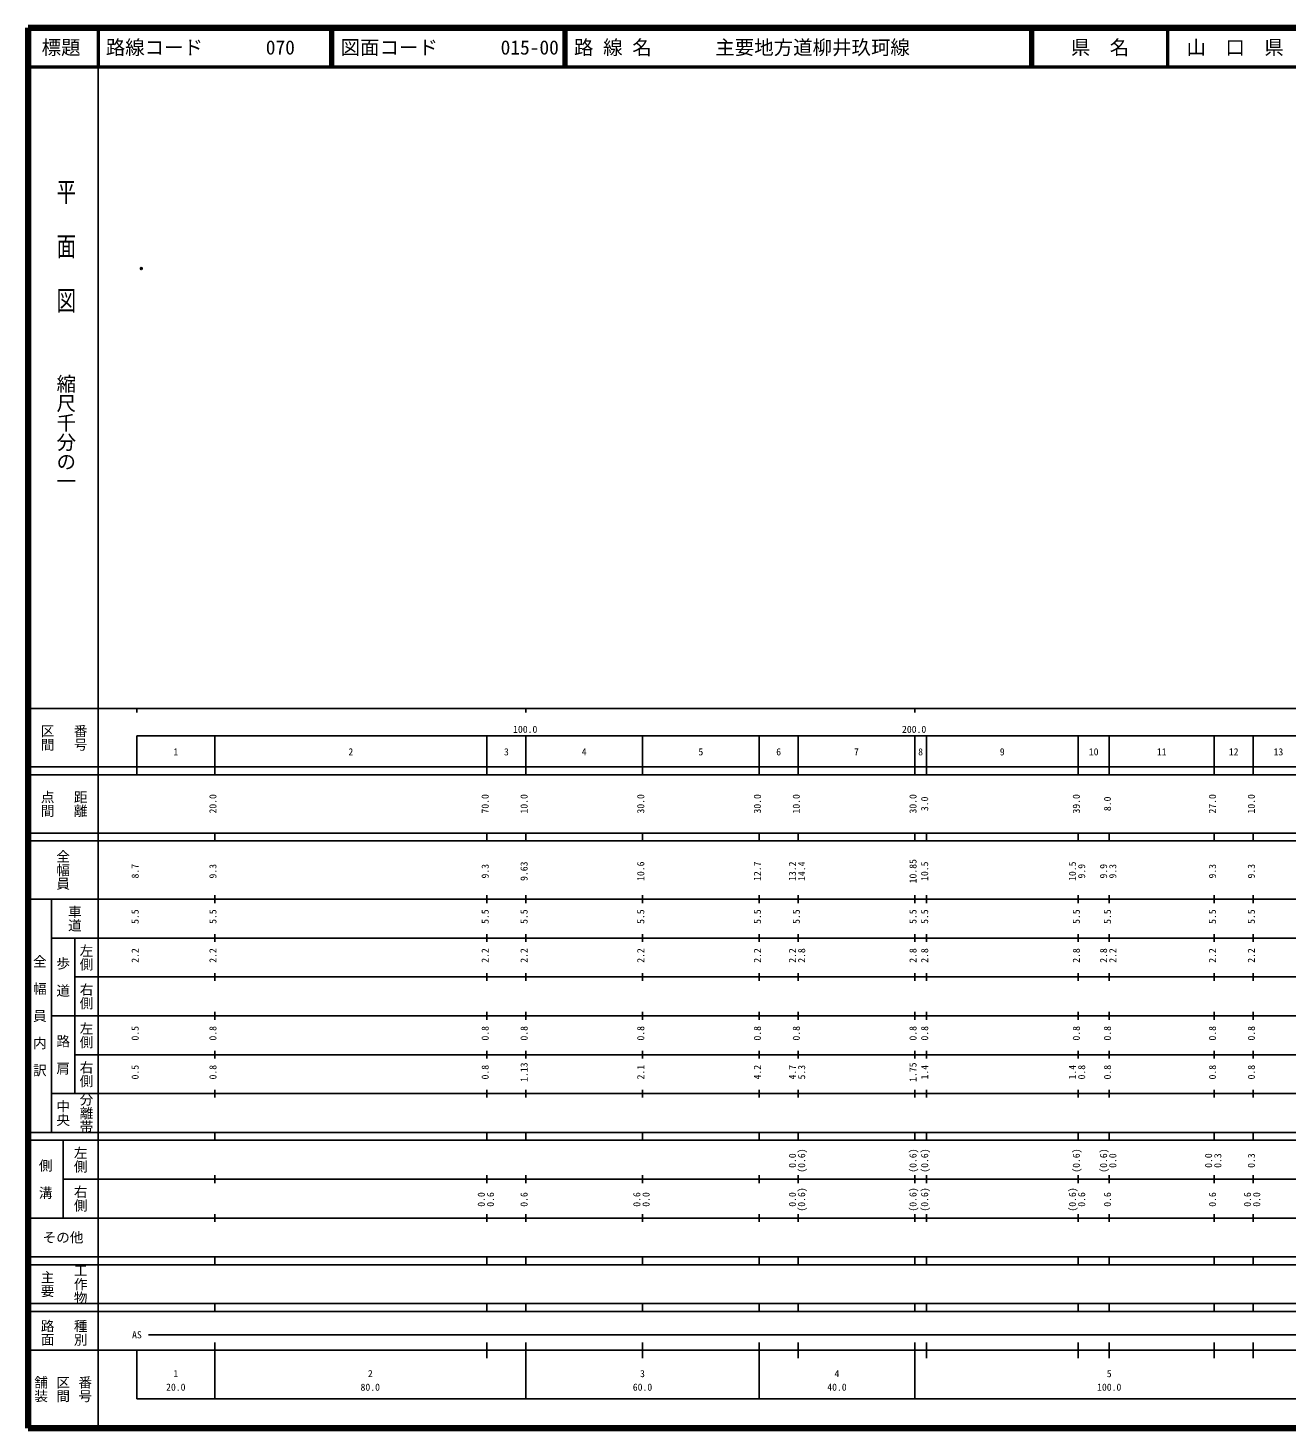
# Model space of a CAD drawing. Units: millimetres on the paper. Extents: x 40 to 680, y 20 to 380.
# Drawn here: x 40 to 363.7, y 20 to 380 of the extents above; entities that cross this region are included whole.
import ezdxf
from ezdxf.enums import TextEntityAlignment as Align

# ---------------------------------------------------------------- set-up
doc = ezdxf.new("R2010")
doc.units = ezdxf.units.MM
doc.header["$PDMODE"] = 32
doc.header["$PDSIZE"] = 0.5
doc.layers.add('M-OTRS', color=6, linetype='Continuous')
doc.layers.add('M-TTL-TXT', color=7, linetype='Continuous')
for name, color, linetype, lineweight in [('M-TTL', 2, 'Continuous', 140), ('M-TTL-BAND', 7, 'Continuous', 25), ('M-TTL-LINE', 7, 'Continuous', 50)]:
    doc.layers.add(name, color=color, linetype=linetype, lineweight=lineweight)
doc.styles.add('@ＭＳ ゴシック', font='')
doc.styles.add('ＭＳ ゴシック', font='')
doc.styles.get('@ＭＳ ゴシック').set_extended_font_data('@MS Gothic')
doc.styles.get('ＭＳ ゴシック').set_extended_font_data('MS Gothic')

msp = doc.modelspace()

# ---------------------------------------------------------------- linework, layer by layer
at = {"layer": 'M-OTRS'}
msp.add_point((69.136, 318.147), dxfattribs=at)
at = {"layer": 'M-TTL'}
for p, q in [((40, 380), (40, 20)), ((680, 380), (40, 380)), ((40, 20), (680, 20))]:
    msp.add_line(p, q, dxfattribs=at)
at = {"layer": 'M-TTL-BAND'}
for p, q in [((58, 370), (58, 20)), ((40, 205), (579, 205)), ((68, 205), (68, 204)), ((168, 205), (168, 204)), ((268, 205), (268, 204)), ((68, 198), (579, 198)), ((68, 198), (68, 188)), ((88, 188), (88, 198)), ((158, 188), (158, 198)), ((168, 188), (168, 198)), ((198, 188), (198, 198)), ((228, 188), (228, 198)), ((238, 188), (238, 198)), ((268, 188), (268, 198)), ((271, 188), (271, 198)), ((310, 188), (310, 198)), ((318, 188), (318, 198)), ((345, 188), (345, 198)), ((355, 188), (355, 198)), ((40, 190), (579, 190)), ((40, 188), (579, 188)), ((40, 173), (579, 173)), ((88, 171), (88, 173)), ((158, 171), (158, 173)), ((168, 171), (168, 173)), ((198, 171), (198, 173)), ((228, 171), (228, 173)), ((238, 171), (238, 173)), ((268, 171), (268, 173)), ((271, 171), (271, 173)), ((310, 171), (310, 173)), ((318, 171), (318, 173)), ((345, 171), (345, 173)), ((355, 171), (355, 173)), ((40, 171), (579, 171)), ((40, 156), (579, 156)), ((46, 96), (46, 156)), ((88, 155), (88, 157)), ((158, 155), (158, 157)), ((168, 155), (168, 157)), ((198, 155), (198, 157)), ((228, 155), (228, 157)), ((238, 155), (238, 157)), ((268, 155), (268, 157)), ((271, 155), (271, 157)), ((310, 155), (310, 157)), ((318, 155), (318, 157)), ((345, 155), (345, 157)), ((355, 155), (355, 157)), ((46, 146), (579, 146)), ((52, 146), (52, 106)), ((88, 145), (88, 147)), ((158, 145), (158, 147)), ((168, 145), (168, 147)), ((198, 145), (198, 147)), ((228, 145), (228, 147)), ((238, 145), (238, 147)), ((268, 145), (268, 147)), ((271, 145), (271, 147)), ((310, 145), (310, 147)), ((318, 145), (318, 147)), ((345, 145), (345, 147)), ((355, 145), (355, 147)), ((88, 135), (88, 137)), ((158, 135), (158, 137)), ((168, 135), (168, 137)), ((198, 135), (198, 137)), ((228, 135), (228, 137)), ((238, 135), (238, 137)), ((268, 135), (268, 137)), ((271, 135), (271, 137)), ((310, 135), (310, 137)), ((318, 135), (318, 137)), ((345, 135), (345, 137)), ((355, 135), (355, 137)), ((52, 136), (579, 136)), ((46, 126), (579, 126)), ((88, 125), (88, 127)), ((158, 125), (158, 127)), ((168, 125), (168, 127)), ((198, 125), (198, 127)), ((228, 125), (228, 127)), ((238, 125), (238, 127)), ((268, 125), (268, 127)), ((271, 125), (271, 127)), ((310, 125), (310, 127)), ((318, 125), (318, 127)), ((345, 125), (345, 127)), ((355, 125), (355, 127)), ((52, 116), (579, 116)), ((88, 115), (88, 117)), ((158, 115), (158, 117)), ((168, 115), (168, 117)), ((198, 115), (198, 117)), ((228, 115), (228, 117)), ((238, 115), (238, 117)), ((268, 115), (268, 117)), ((271, 115), (271, 117)), ((310, 115), (310, 117)), ((318, 115), (318, 117)), ((345, 115), (345, 117)), ((355, 115), (355, 117)), ((46, 106), (579, 106)), ((88, 105), (88, 107)), ((158, 105), (158, 107)), ((168, 105), (168, 107)), ((198, 105), (198, 107)), ((228, 105), (228, 107)), ((238, 105), (238, 107)), ((268, 105), (268, 107)), ((271, 105), (271, 107)), ((310, 105), (310, 107)), ((318, 105), (318, 107)), ((345, 105), (345, 107)), ((355, 105), (355, 107)), ((40, 96), (579, 96)), ((40, 94), (579, 94)), ((49, 94), (49, 74)), ((88, 94), (88, 96)), ((158, 94), (158, 96)), ((168, 94), (168, 96)), ((198, 94), (198, 96)), ((228, 94), (228, 96)), ((238, 94), (238, 96)), ((268, 94), (268, 96)), ((271, 94), (271, 96)), ((310, 94), (310, 96)), ((318, 94), (318, 96)), ((345, 94), (345, 96)), ((355, 94), (355, 96)), ((49, 84), (579, 84)), ((88, 83), (88, 85)), ((158, 83), (158, 85)), ((168, 83), (168, 85)), ((198, 83), (198, 85)), ((228, 83), (228, 85)), ((238, 83), (238, 85)), ((268, 83), (268, 85)), ((271, 83), (271, 85)), ((310, 83), (310, 85)), ((318, 83), (318, 85)), ((345, 83), (345, 85)), ((355, 83), (355, 85)), ((40, 74), (579, 74)), ((88, 73), (88, 75)), ((158, 73), (158, 75)), ((168, 73), (168, 75)), ((198, 73), (198, 75)), ((228, 73), (228, 75)), ((238, 73), (238, 75)), ((268, 73), (268, 75)), ((271, 73), (271, 75)), ((310, 73), (310, 75)), ((318, 73), (318, 75)), ((345, 73), (345, 75)), ((355, 73), (355, 75)), ((40, 64), (579, 64)), ((40, 62), (579, 62)), ((88, 62), (88, 64)), ((158, 62), (158, 64)), ((168, 62), (168, 64)), ((198, 62), (198, 64)), ((228, 62), (228, 64)), ((238, 62), (238, 64)), ((268, 62), (268, 64)), ((271, 62), (271, 64)), ((310, 62), (310, 64)), ((318, 62), (318, 64)), ((345, 62), (345, 64)), ((355, 62), (355, 64)), ((40, 52), (579, 52)), ((88, 50), (88, 52)), ((158, 50), (158, 52)), ((168, 50), (168, 52)), ((198, 50), (198, 52)), ((228, 50), (228, 52)), ((238, 50), (238, 52)), ((268, 50), (268, 52)), ((271, 50), (271, 52)), ((310, 50), (310, 52)), ((318, 50), (318, 52)), ((345, 50), (345, 52)), ((355, 50), (355, 52)), ((40, 50), (579, 50)), ((71, 44), (565, 44)), ((40, 40), (579, 40)), ((68, 40), (68, 27.5)), ((88, 27.5), (88, 42)), ((158, 38), (158, 42)), ((168, 27.5), (168, 42)), ((198, 38), (198, 42)), ((228, 27.5), (228, 42)), ((238, 38), (238, 42)), ((268, 27.5), (268, 42)), ((271, 38), (271, 42)), ((310, 38), (310, 42)), ((318, 38), (318, 42)), ((345, 38), (345, 42)), ((355, 38), (355, 42)), ((68, 27.5), (579, 27.5))]:
    msp.add_line(p, q, dxfattribs=at)
at = {"layer": 'M-TTL-LINE'}
for p, q in [((58, 380), (58, 370)), ((117.75, 380), (117.75, 370)), ((118.25, 380), (118.25, 370)), ((177.75, 380), (177.75, 370)), ((178.25, 380), (178.25, 370)), ((297.75, 380), (297.75, 370)), ((298.25, 380), (298.25, 370)), ((333, 380), (333, 370)), ((40, 370), (680, 370))]:
    msp.add_line(p, q, dxfattribs=at)

# ---------------------------------------------------------------- texts
at = {"layer": 'M-TTL-BAND', "style": '@ＭＳ ゴシック', "width": 1.4}
msp.add_text('平  面  図', height=3.666, rotation=270, dxfattribs=at).set_placement((49.777, 306.475), align=Align.MIDDLE_RIGHT)
at = {"layer": 'M-TTL-BAND', "style": '@ＭＳ ゴシック'}
msp.add_text('縮尺千分の一', height=3.666, rotation=270, dxfattribs=at).set_placement((49.777, 261.03), align=Align.MIDDLE_RIGHT)
for s, p in [('区間', (45, 197.5)), ('番号', (53.5, 197.5)), ('点間', (45, 180.5)), ('距離', (53.5, 180.5)), ('全幅員', (49, 163.5)), ('車道', (52, 151)), ('左側', (55, 141)), ('全\u3000幅\u3000員\u3000内\u3000訳', (43, 126)), ('歩\u3000道', (49, 136)), ('右側', (55, 131)), ('左側', (55, 121)), ('路\u3000肩', (49, 116)), ('右側', (55, 111)), ('分離帯', (55, 101)), ('中央', (49, 101)), ('左側', (53.5, 89)), ('側\u3000溝', (44.5, 84)), ('右側', (53.5, 79)), ('工作物', (53.5, 57)), ('主要', (45, 57)), ('路面', (45, 44.5)), ('種別', (53.5, 44.5)), ('舗装', (43.333, 30)), ('区間', (49, 30)), ('番号', (54.667, 30))]:
    msp.add_text(s, height=2.566, rotation=270, dxfattribs=at).set_placement(p, align=Align.MIDDLE_CENTER)
at = {"layer": 'M-TTL-BAND', "style": 'ＭＳ ゴシック'}
for s, p in [('100.0', (167.844, 198.195)), ('200.0', (267.844, 198.195)), ('1', (78, 192.405)), ('2', (123, 192.405)), ('3', (163, 192.405)), ('4', (183, 192.405)), ('5', (213, 192.405)), ('6', (233, 192.405)), ('7', (253, 192.405)), ('8', (269.5, 192.405)), ('9', (290.5, 192.405)), ('10', (314, 192.405)), ('11', (331.5, 192.405)), ('12', (350, 192.405)), ('13', (361.5, 192.405)), ('AS', (68, 42.5)), ('1', (78, 32.523)), ('2', (128, 32.523)), ('3', (198, 32.523)), ('4', (248, 32.523)), ('5', (318, 32.523)), ('20.0', (78, 29.033)), ('80.0', (128, 29.033)), ('60.0', (198, 29.033)), ('40.0', (248, 29.033)), ('100.0', (318, 29.033))]:
    msp.add_text(s, height=1.833, dxfattribs=at).set_placement(p, align=Align.BOTTOM_CENTER)
for s, p in [('20.0', (89, 180.5)), ('70.0', (159, 180.5)), ('10.0', (169, 180.5)), ('30.0', (199, 180.5)), ('30.0', (229, 180.5)), ('10.0', (239, 180.5)), ('30.0', (269, 180.5)), ('3.0', (272, 180.5)), ('39.0', (311, 180.5)), ('8.0', (319, 180.5)), ('27.0', (346, 180.5)), ('10.0', (356, 180.5)), ('10.85', (269, 163.174)), ('8.7', (69, 163.174)), ('9.3', (89, 163.174)), ('9.3', (159, 163.174)), ('9.63', (169, 163.174)), ('10.6', (199, 163.174)), ('12.7', (229, 163.174)), ('13.2', (238, 163.174)), ('14.4', (240.37, 163.174)), ('10.5', (272, 163.174)), ('10.5', (310, 163.174)), ('9.9', (312.37, 163.174)), ('9.9', (318, 163.174)), ('9.3', (320.37, 163.174)), ('9.3', (346, 163.174)), ('9.3', (356, 163.174)), ('5.5', (69, 151.5)), ('5.5', (89, 151.5)), ('5.5', (159, 151.5)), ('5.5', (169, 151.5)), ('5.5', (199, 151.5)), ('5.5', (229, 151.5)), ('5.5', (239, 151.5)), ('5.5', (269, 151.5)), ('5.5', (272, 151.5)), ('5.5', (311, 151.5)), ('5.5', (319, 151.5)), ('5.5', (346, 151.5)), ('5.5', (356, 151.5)), ('2.2', (69, 141.5)), ('2.2', (89, 141.5)), ('2.2', (159, 141.5)), ('2.2', (169, 141.5)), ('2.2', (199, 141.5)), ('2.2', (229, 141.5)), ('2.2', (238, 141.5)), ('2.8', (240.37, 141.5)), ('2.8', (269, 141.5)), ('2.8', (272, 141.5)), ('2.8', (311, 141.5)), ('2.8', (318, 141.5)), ('2.2', (320.37, 141.5)), ('2.2', (346, 141.5)), ('2.2', (356, 141.5)), ('0.5', (69, 121.5)), ('0.8', (89, 121.5)), ('0.8', (159, 121.5)), ('0.8', (169, 121.5)), ('0.8', (199, 121.5)), ('0.8', (229, 121.5)), ('0.8', (239, 121.5)), ('0.8', (269, 121.5)), ('0.8', (272, 121.5)), ('0.8', (311, 121.5)), ('0.8', (319, 121.5)), ('0.8', (346, 121.5)), ('0.8', (356, 121.5)), ('0.5', (69, 111.5)), ('0.8', (89, 111.5)), ('0.8', (159, 111.5)), ('1.13', (169, 111.5)), ('2.1', (199, 111.5)), ('4.2', (229, 111.5)), ('4.7', (238, 111.5)), ('5.3', (240.37, 111.5)), ('1.75', (269, 111.5)), ('1.4', (272, 111.5)), ('1.4', (310, 111.5)), ('0.8', (312.37, 111.5)), ('0.8', (319, 111.5)), ('0.8', (346, 111.5)), ('0.8', (356, 111.5)), ('0.0', (238, 88.764)), ('(0.6)', (240.37, 88.764)), ('(0.6)', (269, 88.764)), ('(0.6)', (272, 88.764)), ('(0.6)', (311, 88.764)), ('(0.6)', (318, 88.764)), ('0.0', (320.37, 88.764)), ('0.0', (345, 88.764)), ('0.3', (347.37, 88.764)), ('0.3', (356, 88.764)), ('0.0', (158, 78.764)), ('0.6', (160.37, 78.764)), ('0.6', (169, 78.764)), ('0.6', (198, 78.764)), ('0.0', (200.37, 78.764)), ('0.0', (238, 78.764)), ('(0.6)', (240.37, 78.764)), ('(0.6)', (269, 78.764)), ('(0.6)', (272, 78.764)), ('(0.6)', (310, 78.764)), ('0.6', (312.37, 78.764)), ('0.6', (319, 78.764)), ('0.6', (346, 78.764)), ('0.6', (355, 78.764)), ('0.0', (357.37, 78.764))]:
    msp.add_text(s, height=1.833, rotation=90, dxfattribs=at).set_placement(p, align=Align.BOTTOM_CENTER)
msp.add_text('その他', height=2.566, dxfattribs=at).set_placement((49, 69), align=Align.MIDDLE_CENTER)
at = {"layer": 'M-TTL-TXT', "style": 'ＭＳ ゴシック'}
for s, p in [('標題', (48.5, 375)), ('県\u3000名', (315.625, 375)), ('山\u3000口\u3000県', (350.375, 375))]:
    msp.add_text(s, height=3.666, dxfattribs=at).set_placement(p, align=Align.MIDDLE_CENTER)
for s, p in [('路線コード', (60, 375)), ('070', (101.142, 375)), ('070', (101.142, 375)), ('070', (101.142, 375)), ('図面コード', (120.38, 375)), ('015-00', (161.521, 375)), ('路 線 名', (180.38, 375)), ('主要地方道柳井玖珂線', (216.734, 375))]:
    msp.add_text(s, height=3.666, dxfattribs=at).set_placement(p, align=Align.MIDDLE_LEFT)

doc.saveas('drawing.dxf')
